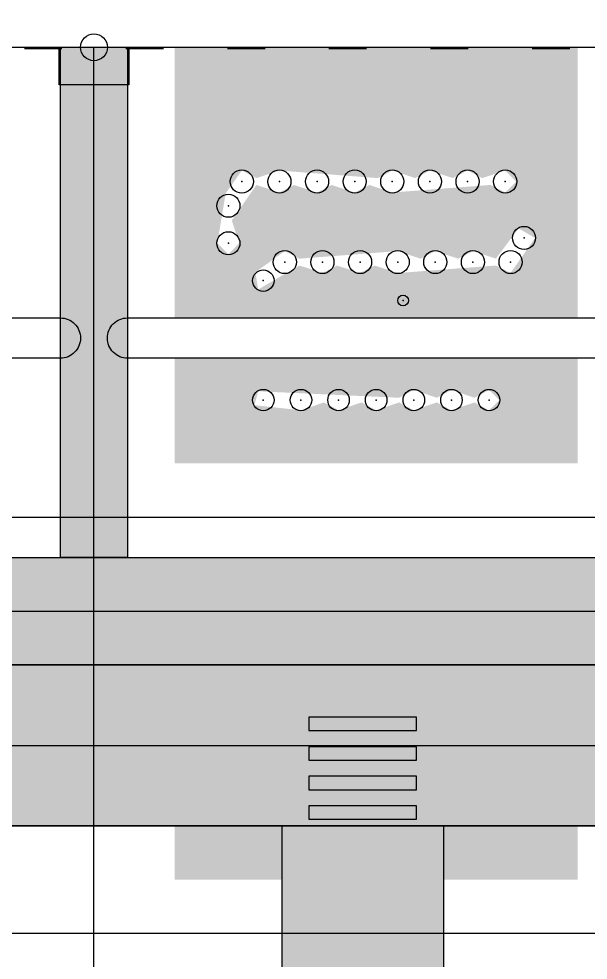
# Model space of a CAD drawing. Header units: metres. Extents: x 0 to 260, y 0 to 111.
# Drawn here: x 47.21 to 68.39, y 54 to 89.06 of the extents above; entities that cross this region are included whole.
import ezdxf

# ---------------------------------------------------------------- set-up
doc = ezdxf.new("R2010")
doc.units = ezdxf.units.M
for name, color, linetype in [('BUILDING_FOOTPRINT', 1, 'Continuous'), ('CANOPIES', 132, 'Continuous'), ('CURB', 8, 'Continuous'), ('ENTRANCES', 132, 'Continuous'), ('GAS_PIPE', 2, 'Continuous'), ('HEATING_T1', 1, 'Continuous'), ('NEW_BUSH', 3, 'Continuous'), ('NEW_LAMP', 2, 'Continuous'), ('NEW_LAWN', 82, 'Continuous'), ('NEW_PATHS', 2, 'Continuous'), ('PATHS', 33, 'Continuous'), ('POWER_CABLE', 212, 'Continuous'), ('ROAD', 251, 'Continuous'), ('ROAD_MARKINGS', 7, 'Continuous'), ('SEWER_K1', 30, 'Continuous'), ('SIDEWALK', 31, 'Continuous'), ('WATER_SUPPLY_B1', 5, 'Continuous'), ('WINDOWS', 150, 'Continuous')]:
    doc.layers.add(name, color=color, linetype=linetype)

msp = doc.modelspace()

# ---------------------------------------------------------------- hatches: boundary and pattern name
at = {"layer": 'NEW_LAWN'}
h = msp.add_hatch(color=82, dxfattribs=at)
h.paths.add_polyline_path([(68, 88), (68, 77.92), (53, 77.92), (53, 88)])
h.paths.add_polyline_path([(57.1, 80.409), (56.005, 79.622), (56.111, 78.982), (57.645, 79.873), (58.5, 79.591), (59.045, 79.873), (59.9, 79.591), (60.445, 79.873), (61.3, 79.591), (64.955, 79.873), (65.5, 79.591), (66.409, 80.9), (65.796, 81.254), (64.955, 80.127), (64.1, 80.409), (63.555, 80.127), (62.7, 80.409), (62.155, 80.127), (61.3, 80.409), (57.645, 80.127)], flags=16)
h.paths.add_polyline_path([(54.899, 82.558), (54.591, 80.7), (55, 80.291), (55.409, 80.7), (55.127, 81.555), (56.045, 82.873), (56.9, 82.591), (57.445, 82.873), (58.3, 82.591), (58.845, 82.873), (59.7, 82.591), (60.245, 82.873), (61.1, 82.591), (64.755, 82.873), (65.3, 82.591), (65.709, 83), (65.3, 83.409), (64.445, 83.127), (63.9, 83.409), (63.355, 83.127), (62.5, 83.409), (61.955, 83.127), (61.1, 83.409), (60.555, 83.127), (56.9, 83.409), (56.045, 83.127), (55.5, 83.409)], flags=16)
h = msp.add_hatch(color=82, dxfattribs=at)
h.paths.add_polyline_path([(68, 76.42), (68, 72.5), (53, 72.5), (53, 76.42)])
h.paths.add_polyline_path([(61.355, 74.946), (56.111, 75.188), (55.972, 74.671), (57.7, 74.481), (58.555, 74.773), (59.1, 74.481), (59.955, 74.773), (60.5, 74.481), (61.355, 74.773), (61.9, 74.481), (62.755, 74.773), (63.3, 74.481), (64.155, 74.773), (64.7, 74.481), (65.079, 74.86), (64.7, 75.239), (64.155, 74.946), (63.3, 75.239), (62.755, 74.946), (61.9, 75.239)], flags=16)
for points in [[(57, 59), (57, 57), (53, 57), (53, 59)], [(63, 58.999), (68, 59), (68, 57), (63, 57)]]:
    msp.add_hatch(color=82, dxfattribs=at).paths.add_polyline_path(points)
at = {"layer": 'PATHS'}
for points in [[(51.25, 69), (48.75, 69), (48.75, 88), (51.25, 88)], [(0, 47), (57, 47), (57, 59), (63, 59), (63, 47), (70, 47), (70, 52), (90, 52), (90, 47), (170, 47), (170, 52), (190, 52), (190, 47), (197, 47), (197, 59), (203, 59), (203, 47), (260, 47), (260, 41), (203, 41), (203, 25), (197, 25), (197, 41), (190, 41), (190, 36), (170, 36), (170, 41), (90, 41), (90, 36), (70, 36), (70, 41), (63, 41), (63, 25), (57, 25), (57, 41), (0, 41)]]:
    msp.add_hatch(color=33, dxfattribs=at).paths.add_polyline_path(points)
at = {"layer": 'ROAD'}
msp.add_hatch(color=251, dxfattribs=at).paths.add_polyline_path([(0, 59), (0, 65), (260, 65), (260, 59)])
at = {"layer": 'SIDEWALK'}
msp.add_hatch(color=31, dxfattribs=at).paths.add_polyline_path([(0, 65), (0, 69), (260, 69), (260, 65)])

# ---------------------------------------------------------------- linework, layer by layer
at = {"layer": 'BUILDING_FOOTPRINT'}
msp.add_lwpolyline([(85, 88), (85, 102), (15, 102), (15, 88)], close=True, dxfattribs=at)
at = {"layer": 'CANOPIES'}
msp.add_3dface([(48.7, 88, 2.7), (51.3, 88, 2.7), (51.3, 86.6, 2.7), (48.7, 86.6, 2.7)], dxfattribs=at)
at = {"layer": 'CURB'}
msp.add_lwpolyline([(260, 59), (260, 65), (0, 65), (0, 59)], close=True, dxfattribs=at)
at = {"layer": 'ENTRANCES'}
msp.add_circle((50, 88, 0.05), 0.5, dxfattribs=at)
at = {"layer": 'GAS_PIPE'}
msp.add_polyline3d([(0, 70.5, -1.2), (260, 70.5, -1.2)], dxfattribs=at)
at = {"layer": 'HEATING_T1'}
msp.add_polyline3d([(0, 55, -1.4), (260, 55, -1.4)], dxfattribs=at)
at = {"layer": 'NEW_BUSH'}
for centre, radius in [((55.5, 83), 0.43), ((56.9, 83), 0.43), ((58.3, 83), 0.43), ((59.7, 83), 0.43), ((61.1, 83), 0.43), ((62.5, 83), 0.43), ((63.9, 83), 0.43), ((65.3, 83), 0.43), ((55, 82.1), 0.43), ((55, 80.7), 0.43), ((66, 80.9), 0.43), ((57.1, 80), 0.43), ((58.5, 80), 0.43), ((59.9, 80), 0.43), ((61.3, 80), 0.43), ((62.7, 80), 0.43), ((64.1, 80), 0.43), ((65.5, 80), 0.43), ((56.3, 79.31), 0.4), ((56.3, 74.86), 0.4), ((57.7, 74.86), 0.4), ((59.1, 74.86), 0.4), ((60.5, 74.86), 0.4), ((61.9, 74.86), 0.4), ((63.3, 74.86), 0.4), ((64.7, 74.86), 0.4)]:
    msp.add_circle(centre, radius, dxfattribs=at)
for p in [(55.5, 83), (56.9, 83), (58.3, 83), (59.7, 83), (61.1, 83), (62.5, 83), (63.9, 83), (65.3, 83), (55, 82.1), (55, 80.7), (66, 80.9), (57.1, 80), (58.5, 80), (59.9, 80), (61.3, 80), (62.7, 80), (64.1, 80), (65.5, 80), (56.3, 79.31), (56.3, 74.86), (57.7, 74.86), (59.1, 74.86), (60.5, 74.86), (61.9, 74.86), (63.3, 74.86), (64.7, 74.86)]:
    msp.add_point(p, dxfattribs=at)
at = {"layer": 'NEW_LAMP'}
msp.add_circle((61.5, 78.57), 0.2, dxfattribs=at)
msp.add_point((61.5, 78.57), dxfattribs=at)
at = {"layer": 'NEW_PATHS'}
for points in [[(28.25, 77.92), (48.75, 77.92), (48.824, 77.916), (48.896, 77.906), (48.968, 77.888), (49.037, 77.863), (49.104, 77.831), (49.167, 77.794), (49.226, 77.75), (49.28, 77.7), (49.33, 77.646), (49.374, 77.587), (49.411, 77.523), (49.443, 77.457), (49.468, 77.388), (49.486, 77.316), (49.496, 77.243), (49.5, 77.17), (49.496, 77.096), (49.486, 77.024), (49.468, 76.952), (49.443, 76.883), (49.411, 76.816), (49.374, 76.753), (49.33, 76.694), (49.28, 76.64), (49.226, 76.59), (49.167, 76.546), (49.104, 76.508), (49.037, 76.477), (48.968, 76.452), (48.896, 76.434), (48.824, 76.424), (48.75, 76.42), (28.25, 76.42)], [(71.75, 76.42), (51.25, 76.42), (51.176, 76.424), (51.104, 76.434), (51.032, 76.452), (50.963, 76.477), (50.896, 76.508), (50.833, 76.546), (50.774, 76.59), (50.72, 76.64), (50.67, 76.694), (50.626, 76.753), (50.589, 76.816), (50.557, 76.883), (50.532, 76.952), (50.514, 77.024), (50.504, 77.096), (50.5, 77.17), (50.504, 77.243), (50.514, 77.316), (50.532, 77.388), (50.557, 77.457), (50.589, 77.523), (50.626, 77.587), (50.67, 77.646), (50.72, 77.7), (50.774, 77.75), (50.833, 77.794), (50.896, 77.831), (50.963, 77.863), (51.032, 77.888), (51.104, 77.906), (51.176, 77.916), (51.25, 77.92), (71.75, 77.92)]]:
    msp.add_lwpolyline(points, dxfattribs=at)
at = {"layer": 'PATHS'}
msp.add_lwpolyline([(51.25, 69), (48.75, 69), (48.75, 88), (51.25, 88)], close=True, dxfattribs=at)
msp.add_lwpolyline([(170, 41), (90, 41), (90, 36), (70, 36), (70, 41), (63, 41), (63, 25), (57, 25), (57, 41), (0, 41), (0, 47), (57, 47), (57, 59), (63, 59), (63, 47), (70, 47), (70, 52), (90, 52), (90, 47), (170, 47)], dxfattribs=at)
at = {"layer": 'POWER_CABLE'}
msp.add_polyline3d([(0, 67, -0.7), (260, 67, -0.7)], dxfattribs=at)
at = {"layer": 'ROAD'}
msp.add_lwpolyline([(0, 59), (0, 65), (260, 65), (260, 59)], close=True, dxfattribs=at)
at = {"layer": 'ROAD_MARKINGS'}
for points in [[(62, 62.55), (62, 63.05), (58, 63.05), (58, 62.55)], [(62, 61.45), (62, 61.95), (58, 61.95), (58, 61.45)], [(62, 60.35), (62, 60.85), (58, 60.85), (58, 60.35)], [(62, 59.25), (62, 59.75), (58, 59.75), (58, 59.25)]]:
    msp.add_lwpolyline(points, close=True, dxfattribs=at)
at = {"layer": 'SEWER_K1'}
msp.add_polyline3d([(0, 62, -2.6), (260, 62, -2.6)], dxfattribs=at)
at = {"layer": 'SIDEWALK'}
msp.add_lwpolyline([(0, 65), (0, 69), (260, 69), (260, 65)], close=True, dxfattribs=at)
at = {"layer": 'WATER_SUPPLY_B1'}
msp.add_polyline3d([(50, 2.5, -1.8), (50, 88, -1.8)], dxfattribs=at)
at = {"layer": 'WINDOWS'}
for points in [[(47.411, 87.95, 3.9), (48.811, 87.95, 3.9), (48.811, 87.95, 5.4), (47.411, 87.95, 5.4)], [(47.411, 87.95, 6.9), (48.811, 87.95, 6.9), (48.811, 87.95, 8.4), (47.411, 87.95, 8.4)], [(47.411, 87.95, 9.9), (48.811, 87.95, 9.9), (48.811, 87.95, 11.4), (47.411, 87.95, 11.4)], [(47.411, 87.95, 12.9), (48.811, 87.95, 12.9), (48.811, 87.95, 14.4), (47.411, 87.95, 14.4)], [(47.411, 87.95, 15.9), (48.811, 87.95, 15.9), (48.811, 87.95, 17.4), (47.411, 87.95, 17.4)], [(47.411, 87.95, 18.9), (48.811, 87.95, 18.9), (48.811, 87.95, 20.4), (47.411, 87.95, 20.4)], [(47.411, 87.95, 21.9), (48.811, 87.95, 21.9), (48.811, 87.95, 23.4), (47.411, 87.95, 23.4)], [(47.411, 87.95, 24.9), (48.811, 87.95, 24.9), (48.811, 87.95, 26.4), (47.411, 87.95, 26.4)], [(51.189, 87.95, 3.9), (52.589, 87.95, 3.9), (52.589, 87.95, 5.4), (51.189, 87.95, 5.4)], [(51.189, 87.95, 6.9), (52.589, 87.95, 6.9), (52.589, 87.95, 8.4), (51.189, 87.95, 8.4)], [(51.189, 87.95, 9.9), (52.589, 87.95, 9.9), (52.589, 87.95, 11.4), (51.189, 87.95, 11.4)], [(51.189, 87.95, 12.9), (52.589, 87.95, 12.9), (52.589, 87.95, 14.4), (51.189, 87.95, 14.4)], [(51.189, 87.95, 15.9), (52.589, 87.95, 15.9), (52.589, 87.95, 17.4), (51.189, 87.95, 17.4)], [(51.189, 87.95, 18.9), (52.589, 87.95, 18.9), (52.589, 87.95, 20.4), (51.189, 87.95, 20.4)], [(51.189, 87.95, 21.9), (52.589, 87.95, 21.9), (52.589, 87.95, 23.4), (51.189, 87.95, 23.4)], [(51.189, 87.95, 24.9), (52.589, 87.95, 24.9), (52.589, 87.95, 26.4), (51.189, 87.95, 26.4)], [(54.967, 87.95, 0.9), (56.367, 87.95, 0.9), (56.367, 87.95, 2.4), (54.967, 87.95, 2.4)], [(54.967, 87.95, 3.9), (56.367, 87.95, 3.9), (56.367, 87.95, 5.4), (54.967, 87.95, 5.4)], [(54.967, 87.95, 6.9), (56.367, 87.95, 6.9), (56.367, 87.95, 8.4), (54.967, 87.95, 8.4)], [(54.967, 87.95, 9.9), (56.367, 87.95, 9.9), (56.367, 87.95, 11.4), (54.967, 87.95, 11.4)], [(54.967, 87.95, 12.9), (56.367, 87.95, 12.9), (56.367, 87.95, 14.4), (54.967, 87.95, 14.4)], [(54.967, 87.95, 15.9), (56.367, 87.95, 15.9), (56.367, 87.95, 17.4), (54.967, 87.95, 17.4)], [(54.967, 87.95, 18.9), (56.367, 87.95, 18.9), (56.367, 87.95, 20.4), (54.967, 87.95, 20.4)], [(54.967, 87.95, 21.9), (56.367, 87.95, 21.9), (56.367, 87.95, 23.4), (54.967, 87.95, 23.4)], [(54.967, 87.95, 24.9), (56.367, 87.95, 24.9), (56.367, 87.95, 26.4), (54.967, 87.95, 26.4)], [(58.744, 87.95, 0.9), (60.144, 87.95, 0.9), (60.144, 87.95, 2.4), (58.744, 87.95, 2.4)], [(58.744, 87.95, 3.9), (60.144, 87.95, 3.9), (60.144, 87.95, 5.4), (58.744, 87.95, 5.4)], [(58.744, 87.95, 6.9), (60.144, 87.95, 6.9), (60.144, 87.95, 8.4), (58.744, 87.95, 8.4)], [(58.744, 87.95, 9.9), (60.144, 87.95, 9.9), (60.144, 87.95, 11.4), (58.744, 87.95, 11.4)], [(58.744, 87.95, 12.9), (60.144, 87.95, 12.9), (60.144, 87.95, 14.4), (58.744, 87.95, 14.4)], [(58.744, 87.95, 15.9), (60.144, 87.95, 15.9), (60.144, 87.95, 17.4), (58.744, 87.95, 17.4)], [(58.744, 87.95, 18.9), (60.144, 87.95, 18.9), (60.144, 87.95, 20.4), (58.744, 87.95, 20.4)], [(58.744, 87.95, 21.9), (60.144, 87.95, 21.9), (60.144, 87.95, 23.4), (58.744, 87.95, 23.4)], [(58.744, 87.95, 24.9), (60.144, 87.95, 24.9), (60.144, 87.95, 26.4), (58.744, 87.95, 26.4)], [(62.522, 87.95, 0.9), (63.922, 87.95, 0.9), (63.922, 87.95, 2.4), (62.522, 87.95, 2.4)], [(62.522, 87.95, 3.9), (63.922, 87.95, 3.9), (63.922, 87.95, 5.4), (62.522, 87.95, 5.4)], [(62.522, 87.95, 6.9), (63.922, 87.95, 6.9), (63.922, 87.95, 8.4), (62.522, 87.95, 8.4)], [(62.522, 87.95, 9.9), (63.922, 87.95, 9.9), (63.922, 87.95, 11.4), (62.522, 87.95, 11.4)], [(62.522, 87.95, 12.9), (63.922, 87.95, 12.9), (63.922, 87.95, 14.4), (62.522, 87.95, 14.4)], [(62.522, 87.95, 15.9), (63.922, 87.95, 15.9), (63.922, 87.95, 17.4), (62.522, 87.95, 17.4)], [(62.522, 87.95, 18.9), (63.922, 87.95, 18.9), (63.922, 87.95, 20.4), (62.522, 87.95, 20.4)], [(62.522, 87.95, 21.9), (63.922, 87.95, 21.9), (63.922, 87.95, 23.4), (62.522, 87.95, 23.4)], [(62.522, 87.95, 24.9), (63.922, 87.95, 24.9), (63.922, 87.95, 26.4), (62.522, 87.95, 26.4)], [(66.3, 87.95, 0.9), (67.7, 87.95, 0.9), (67.7, 87.95, 2.4), (66.3, 87.95, 2.4)], [(66.3, 87.95, 3.9), (67.7, 87.95, 3.9), (67.7, 87.95, 5.4), (66.3, 87.95, 5.4)], [(66.3, 87.95, 6.9), (67.7, 87.95, 6.9), (67.7, 87.95, 8.4), (66.3, 87.95, 8.4)], [(66.3, 87.95, 9.9), (67.7, 87.95, 9.9), (67.7, 87.95, 11.4), (66.3, 87.95, 11.4)], [(66.3, 87.95, 12.9), (67.7, 87.95, 12.9), (67.7, 87.95, 14.4), (66.3, 87.95, 14.4)], [(66.3, 87.95, 15.9), (67.7, 87.95, 15.9), (67.7, 87.95, 17.4), (66.3, 87.95, 17.4)], [(66.3, 87.95, 18.9), (67.7, 87.95, 18.9), (67.7, 87.95, 20.4), (66.3, 87.95, 20.4)], [(66.3, 87.95, 21.9), (67.7, 87.95, 21.9), (67.7, 87.95, 23.4), (66.3, 87.95, 23.4)], [(66.3, 87.95, 24.9), (67.7, 87.95, 24.9), (67.7, 87.95, 26.4), (66.3, 87.95, 26.4)]]:
    msp.add_3dface(points, dxfattribs=at)

doc.saveas('drawing.dxf')
